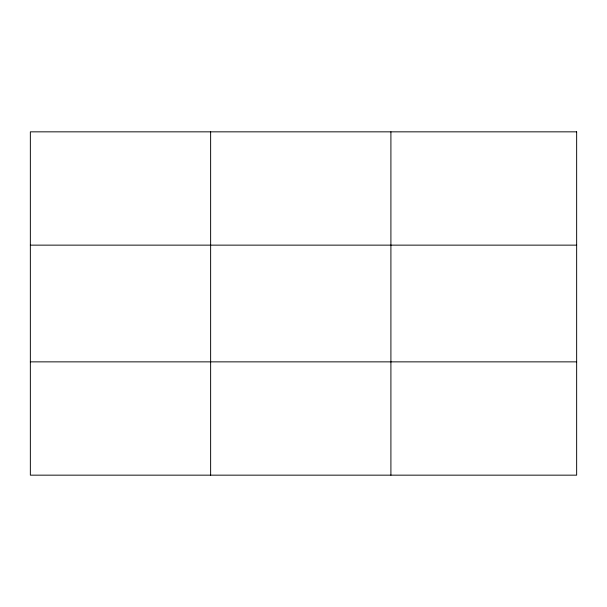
<?xml version="1.0" encoding="UTF-8"?>
<svg xmlns="http://www.w3.org/2000/svg" width="607" height="607" viewBox="0 0 607 607"><rect width="100%" height="100%" fill="white"/><g stroke="black" fill="none" stroke-linecap="round" stroke-linejoin="round"><path stroke-width="0.91" d="M210.629 475.16L210.629 131.84M390.908 475.16L390.908 131.84M30.35 245.137L576.65 245.137M30.35 361.863L576.65 361.863M576.65 131.84L576.65 475.16L30.35 475.16L30.35 131.84L576.65 131.84"/></g></svg>
